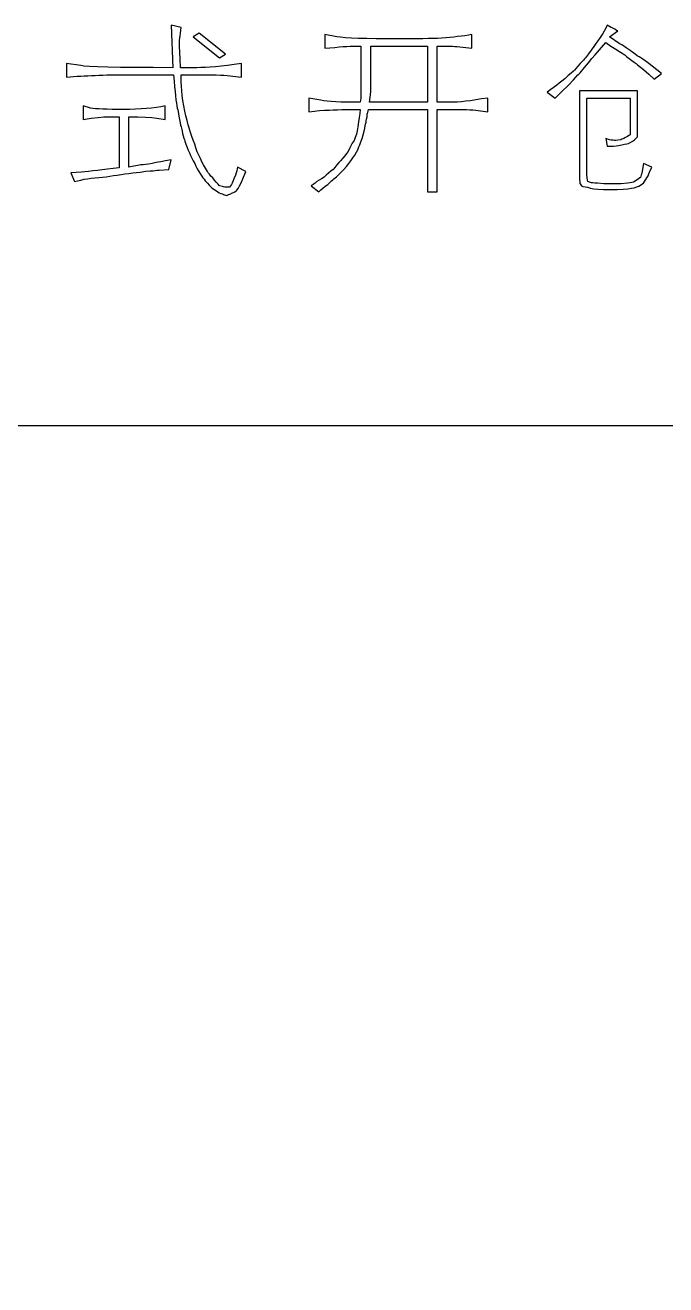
# Model space of a CAD drawing. Header units: inches. Extents: x -9450 to 207408, y -100115 to 6682.
# Drawn here: x 8670 to 8936, y 4728 to 5252 of the extents above; entities that cross this region are included whole.
import ezdxf

# ---------------------------------------------------------------- set-up
doc = ezdxf.new("R2010")
doc.units = ezdxf.units.IN
doc.header["$MEASUREMENT"] = 0
doc.layers.add('E. 图框', color=4, linetype='Continuous')
doc.layers.add('E.01 布局 文字', color=71, linetype='Continuous')

# ---------------------------------------------------------------- blocks, each defined once
blk = doc.blocks.new('eet')
at = {"layer": 'E. 图框', "lineweight": 30}
blk.add_lwpolyline([(7687.76, 5085.5), (9204.61, 5085.5), (9204.61, 1882.01), (7687.76, 1882.01)], close=True, dxfattribs=at)
at = {"layer": 'E.01 布局 文字'}
for p, q in [((8730.75, 5252.01), (8731.38, 5234.28)), ((8734.88, 5251.06), (8730.75, 5252.01)), ((8734.56, 5248.67), (8734.88, 5251.06)), ((8911.41, 5250.82), (8910.14, 5248.59)), ((8911.73, 5251.53), (8911.41, 5250.82)), ((8912.05, 5252.01), (8911.73, 5251.53)), ((8913.64, 5251.06), (8912.05, 5252.01)), ((8913.01, 5247.16), (8916.42, 5249.63)), ((8914.12, 5250.9), (8913.64, 5251.06)), ((8914.68, 5250.66), (8914.12, 5250.9)), ((8915.23, 5250.34), (8914.68, 5250.66)), ((8915.87, 5249.86), (8915.23, 5250.34)), ((8916.11, 5249.63), (8915.87, 5249.86)), ((8916.42, 5249.63), (8916.11, 5249.63)), ((8734.25, 5245.73), (8734.33, 5246.68)), ((8734.25, 5244.78), (8734.25, 5245.73)), ((8734.25, 5243.11), (8734.25, 5244.78)), ((8734.33, 5246.68), (8734.41, 5247.64)), ((8734.41, 5247.64), (8734.56, 5248.67)), ((8742.36, 5248.67), (8739.89, 5247.16)), ((8739.89, 5247.16), (8750.87, 5238.49)), ((8753.33, 5240), (8742.36, 5248.67)), ((8794.6, 5248.12), (8794.6, 5242.39)), ((8799.61, 5247.16), (8794.6, 5248.12)), ((8801.2, 5247), (8799.61, 5247.16)), ((8803.19, 5246.76), (8801.2, 5247)), ((8805.65, 5246.68), (8803.19, 5246.76)), ((8808.6, 5246.52), (8805.65, 5246.68)), ((8812.02, 5246.45), (8808.6, 5246.52)), ((8815.91, 5246.37), (8812.02, 5246.45)), ((8820.21, 5246.29), (8815.91, 5246.37)), ((8825.06, 5246.29), (8820.21, 5246.29)), ((8827.84, 5246.29), (8825.06, 5246.29)), ((8830.54, 5246.29), (8827.84, 5246.29)), ((8833.01, 5246.37), (8830.54, 5246.29)), ((8835.39, 5246.37), (8833.01, 5246.37)), ((8837.54, 5246.45), (8835.39, 5246.37)), ((8839.61, 5246.45), (8837.54, 5246.45)), ((8841.52, 5246.52), (8839.61, 5246.45)), ((8843.19, 5246.6), (8841.52, 5246.52)), ((8844.94, 5246.76), (8843.19, 5246.6)), ((8846.61, 5246.92), (8844.94, 5246.76)), ((8848.2, 5247.08), (8846.61, 5246.92)), ((8849.79, 5247.24), (8848.2, 5247.08)), ((8851.38, 5247.48), (8849.79, 5247.24)), ((8852.89, 5247.64), (8851.38, 5247.48)), ((8854.32, 5247.88), (8852.89, 5247.64)), ((8855.75, 5248.12), (8854.32, 5247.88)), ((8855.75, 5242.39), (8855.75, 5248.12)), ((8907.36, 5244.46), (8906.41, 5243.11)), ((8907.04, 5239.69), (8911.41, 5244.78)), ((8908.07, 5245.49), (8907.36, 5244.46)), ((8909.03, 5246.84), (8908.07, 5245.49)), ((8910.14, 5248.59), (8909.03, 5246.84)), ((8911.41, 5244.78), (8913.56, 5243.34)), ((8917.06, 5244.46), (8913.01, 5247.16)), ((8918.33, 5243.66), (8917.06, 5244.46)), ((8734.33, 5240.8), (8734.25, 5243.11)), ((8734.41, 5237.86), (8734.33, 5240.8)), ((8750.87, 5238.49), (8753.33, 5240)), ((8794.6, 5242.39), (8796.75, 5242.63)), ((8796.75, 5242.63), (8798.82, 5242.79)), ((8798.82, 5242.79), (8800.64, 5242.95)), ((8800.64, 5242.95), (8802.31, 5243.11)), ((8802.31, 5243.11), (8803.75, 5243.19)), ((8803.75, 5243.19), (8805.1, 5243.26)), ((8805.1, 5243.26), (8806.21, 5243.26)), ((8806.21, 5243.26), (8807.17, 5243.26)), ((8807.17, 5243.26), (8809.63, 5243.26)), ((8809.63, 5243.26), (8809.63, 5238.02)), ((8813.77, 5233.4), (8813.77, 5243.26)), ((8813.77, 5243.26), (8837.3, 5243.26)), ((8837.3, 5243.26), (8837.3, 5219.97)), ((8841.36, 5219.97), (8841.36, 5243.26)), ((8841.36, 5243.26), (8842.95, 5243.26)), ((8842.95, 5243.26), (8844.38, 5243.26)), ((8844.38, 5243.26), (8845.65, 5243.26)), ((8845.65, 5243.26), (8846.69, 5243.26)), ((8846.69, 5243.26), (8847.64, 5243.26)), ((8847.64, 5243.26), (8848.67, 5243.19)), ((8848.67, 5243.19), (8849.71, 5243.11)), ((8849.71, 5243.11), (8850.74, 5243.03)), ((8850.74, 5243.03), (8855.75, 5242.39)), ((8904.18, 5240.08), (8902.99, 5238.49)), ((8905.29, 5241.67), (8904.18, 5240.08)), ((8906.41, 5243.11), (8905.29, 5241.67)), ((8905.69, 5238.1), (8907.04, 5239.69)), ((8913.56, 5243.34), (8915.63, 5241.99)), ((8915.63, 5241.99), (8917.54, 5240.8)), ((8917.54, 5240.8), (8919.29, 5239.69)), ((8919.84, 5242.63), (8918.33, 5243.66)), ((8919.29, 5239.69), (8920.08, 5239.05)), ((8921.59, 5241.44), (8919.84, 5242.63)), ((8920.08, 5239.05), (8921.2, 5238.18)), ((8923.66, 5240), (8921.59, 5241.44)), ((8924.54, 5239.29), (8923.66, 5240)), ((8925.25, 5238.81), (8924.54, 5239.29)), ((8925.97, 5238.41), (8925.25, 5238.81)), ((8693.14, 5235.23), (8687.17, 5236.11)), ((8687.17, 5236.11), (8687.17, 5230.38)), ((8694.49, 5234.99), (8693.14, 5235.23)), ((8696.79, 5234.84), (8694.49, 5234.99)), ((8700.13, 5234.68), (8696.79, 5234.84)), ((8704.43, 5234.52), (8700.13, 5234.68)), ((8709.68, 5234.44), (8704.43, 5234.52)), ((8715.96, 5234.36), (8709.68, 5234.44)), ((8723.19, 5234.36), (8715.96, 5234.36)), ((8731.38, 5234.28), (8723.19, 5234.36)), ((8734.56, 5234.28), (8734.41, 5237.86)), ((8741.4, 5234.28), (8734.56, 5234.28)), ((8743.07, 5234.36), (8741.4, 5234.28)), ((8744.98, 5234.44), (8743.07, 5234.36)), ((8746.97, 5234.6), (8744.98, 5234.44)), ((8749.2, 5234.76), (8746.97, 5234.6)), ((8751.58, 5234.99), (8749.2, 5234.76)), ((8754.21, 5235.31), (8751.58, 5234.99)), ((8756.99, 5235.71), (8754.21, 5235.31)), ((8759.93, 5236.11), (8756.99, 5235.71)), ((8759.93, 5230.38), (8759.93, 5236.11)), ((8809.63, 5238.02), (8809.63, 5233.4)), ((8899.09, 5234.12), (8898.45, 5233.32)), ((8899.88, 5234.99), (8899.09, 5234.12)), ((8900.76, 5236.11), (8899.88, 5234.99)), ((8901.47, 5236.82), (8900.76, 5236.11)), ((8900.76, 5232.21), (8902.59, 5234.36)), ((8902.11, 5237.46), (8901.47, 5236.82)), ((8902.59, 5238.02), (8902.11, 5237.46)), ((8902.99, 5238.49), (8902.59, 5238.02)), ((8902.59, 5234.36), (8904.26, 5236.35)), ((8904.26, 5236.35), (8905.69, 5238.1)), ((8921.2, 5238.18), (8922.31, 5237.38)), ((8922.31, 5237.38), (8923.26, 5236.66)), ((8923.26, 5236.66), (8924.06, 5236.03)), ((8924.06, 5236.03), (8924.61, 5235.47)), ((8924.61, 5235.47), (8925.89, 5234.6)), ((8925.89, 5234.6), (8927.08, 5233.64)), ((8926.84, 5237.94), (8925.97, 5238.41)), ((8928.75, 5236.43), (8926.84, 5237.94)), ((8927.08, 5233.64), (8928.19, 5232.61)), ((8930.66, 5234.92), (8928.75, 5236.43)), ((8932.65, 5233.4), (8930.66, 5234.92)), ((8687.17, 5230.38), (8688.68, 5230.54)), ((8688.68, 5230.54), (8690.11, 5230.7)), ((8690.11, 5230.7), (8691.62, 5230.78)), ((8691.62, 5230.78), (8693.14, 5230.86)), ((8693.14, 5230.86), (8694.57, 5230.94)), ((8694.57, 5230.94), (8696.08, 5230.94)), ((8696.08, 5230.94), (8697.59, 5231.02)), ((8697.59, 5231.02), (8699.1, 5231.02)), ((8699.1, 5231.02), (8700.69, 5231.18)), ((8700.69, 5231.18), (8702.28, 5231.26)), ((8702.28, 5231.26), (8703.95, 5231.34)), ((8703.95, 5231.34), (8705.7, 5231.34)), ((8705.7, 5231.34), (8707.45, 5231.34)), ((8707.45, 5231.34), (8709.68, 5231.34)), ((8709.68, 5231.34), (8712.3, 5231.34)), ((8712.3, 5231.34), (8715.4, 5231.34)), ((8715.4, 5231.34), (8731.7, 5231.34)), ((8731.7, 5231.34), (8731.94, 5228.79)), ((8731.94, 5228.79), (8732.18, 5226.49)), ((8734.88, 5230.14), (8734.88, 5231.34)), ((8734.88, 5231.34), (8737.27, 5231.34)), ((8734.88, 5229.35), (8734.88, 5230.14)), ((8734.96, 5228.16), (8734.88, 5229.35)), ((8737.27, 5231.34), (8739.42, 5231.34)), ((8739.42, 5231.34), (8741.32, 5231.34)), ((8741.32, 5231.34), (8743.07, 5231.34)), ((8743.07, 5231.34), (8744.58, 5231.34)), ((8744.58, 5231.34), (8745.86, 5231.34)), ((8745.86, 5231.34), (8746.89, 5231.34)), ((8746.89, 5231.34), (8747.69, 5231.34)), ((8747.69, 5231.34), (8749.51, 5231.34)), ((8749.51, 5231.34), (8751.18, 5231.26)), ((8751.18, 5231.26), (8752.69, 5231.18)), ((8752.69, 5231.18), (8753.97, 5231.02)), ((8753.97, 5231.02), (8759.93, 5230.38)), ((8809.63, 5233.4), (8809.63, 5229.59)), ((8809.63, 5229.59), (8809.63, 5226.49)), ((8813.77, 5230.3), (8813.77, 5233.4)), ((8813.77, 5227.68), (8813.77, 5230.3)), ((8893.13, 5228.71), (8892.01, 5227.84)), ((8894.4, 5229.75), (8893.13, 5228.71)), ((8895.75, 5231.02), (8894.4, 5229.75)), ((8897.1, 5232.05), (8895.75, 5231.02)), ((8895.75, 5226.96), (8897.98, 5229.27)), ((8897.98, 5232.85), (8897.1, 5232.05)), ((8898.45, 5233.32), (8897.98, 5232.85)), ((8897.98, 5229.27), (8899.8, 5231.34)), ((8899.8, 5231.34), (8900.2, 5231.65)), ((8900.2, 5231.65), (8900.76, 5232.21)), ((8928.19, 5232.61), (8929.31, 5231.58)), ((8929.31, 5231.58), (8931.53, 5229.51)), ((8931.53, 5229.51), (8934.63, 5231.89)), ((8934.63, 5231.89), (8932.65, 5233.4)), ((8732.18, 5226.49), (8732.42, 5224.5)), ((8732.42, 5224.5), (8732.58, 5222.59)), ((8735.04, 5226.65), (8734.96, 5228.16)), ((8735.12, 5224.74), (8735.04, 5226.65)), ((8735.36, 5222.75), (8735.12, 5224.74)), ((8809.63, 5226.49), (8809.63, 5224.18)), ((8809.63, 5224.18), (8809.63, 5222.59)), ((8813.45, 5221.95), (8813.61, 5223.15)), ((8813.61, 5223.15), (8813.77, 5224.42)), ((8813.77, 5225.77), (8813.77, 5227.68)), ((8813.77, 5224.42), (8813.77, 5225.77)), ((8891.06, 5227.12), (8887, 5224.1)), ((8887, 5224.1), (8890.42, 5221.71)), ((8890.42, 5221.71), (8893.2, 5224.42)), ((8892.01, 5227.84), (8891.06, 5227.12)), ((8893.2, 5224.42), (8895.75, 5226.96)), ((8900.44, 5224.74), (8900.44, 5220.76)), ((8901.4, 5224.74), (8900.44, 5224.74)), ((8903.62, 5224.74), (8901.4, 5224.74)), ((8921.51, 5224.74), (8903.62, 5224.74)), ((8923.02, 5224.74), (8921.51, 5224.74)), ((8924.61, 5224.74), (8923.02, 5224.74)), ((8924.61, 5205.57), (8924.61, 5224.74)), ((8694.09, 5218.45), (8694.09, 5212.73)), ((8697.19, 5217.5), (8694.09, 5218.45)), ((8726.45, 5218.06), (8724.62, 5217.74)), ((8728.28, 5218.45), (8726.45, 5218.06)), ((8728.28, 5212.73), (8728.28, 5218.45)), ((8732.58, 5222.59), (8732.74, 5221)), ((8732.74, 5221), (8732.97, 5219.65)), ((8732.97, 5219.65), (8733.13, 5218.45)), ((8733.13, 5218.45), (8733.29, 5217.5)), ((8735.6, 5220.68), (8735.36, 5222.75)), ((8736, 5218.53), (8735.6, 5220.68)), ((8736.39, 5216.31), (8736, 5218.53)), ((8793.01, 5220.84), (8788, 5221.71)), ((8788, 5221.71), (8788, 5215.99)), ((8794.2, 5220.6), (8793.01, 5220.84)), ((8795.56, 5220.44), (8794.2, 5220.6)), ((8797.23, 5220.28), (8795.56, 5220.44)), ((8799.13, 5220.12), (8797.23, 5220.28)), ((8801.28, 5220.05), (8799.13, 5220.12)), ((8803.75, 5219.97), (8801.28, 5220.05)), ((8806.37, 5219.97), (8803.75, 5219.97)), ((8809.31, 5219.97), (8806.37, 5219.97)), ((8809.63, 5221.71), (8809.31, 5219.97)), ((8809.63, 5222.59), (8809.63, 5221.79)), ((8809.63, 5221.79), (8809.63, 5221.71)), ((8813.13, 5219.97), (8813.29, 5220.92)), ((8837.3, 5219.97), (8813.13, 5219.97)), ((8813.29, 5220.92), (8813.45, 5221.95)), ((8847, 5219.97), (8841.36, 5219.97)), ((8848.28, 5219.97), (8847, 5219.97)), ((8849.71, 5220.05), (8848.28, 5219.97)), ((8851.38, 5220.2), (8849.71, 5220.05)), ((8853.21, 5220.36), (8851.38, 5220.2)), ((8855.19, 5220.6), (8853.21, 5220.36)), ((8857.42, 5220.92), (8855.19, 5220.6)), ((8859.81, 5221.32), (8857.42, 5220.92)), ((8862.35, 5221.71), (8859.81, 5221.32)), ((8862.35, 5215.99), (8862.35, 5221.71)), ((8900.44, 5220.76), (8900.44, 5217.18)), ((8903.62, 5204.94), (8903.62, 5221.71)), ((8903.62, 5221.71), (8921.51, 5221.71)), ((8921.51, 5221.71), (8921.51, 5206.45)), ((8694.09, 5212.73), (8697.43, 5213.29)), ((8698.14, 5217.42), (8697.19, 5217.5)), ((8697.43, 5213.29), (8700.37, 5213.6)), ((8699.34, 5217.26), (8698.14, 5217.42)), ((8700.77, 5217.18), (8699.34, 5217.26)), ((8700.37, 5213.6), (8702.76, 5213.84)), ((8702.36, 5217.1), (8700.77, 5217.18)), ((8704.19, 5217.02), (8702.36, 5217.1)), ((8702.76, 5213.84), (8704.74, 5213.92)), ((8706.26, 5216.94), (8704.19, 5217.02)), ((8704.74, 5213.92), (8709.12, 5213.92)), ((8708.48, 5216.94), (8706.26, 5216.94)), ((8711.03, 5216.94), (8708.48, 5216.94)), ((8709.12, 5213.92), (8709.12, 5192.69)), ((8713.57, 5216.94), (8711.03, 5216.94)), ((8713.17, 5192.93), (8713.17, 5213.92)), ((8713.17, 5213.92), (8716.83, 5213.92)), ((8715.96, 5217.02), (8713.57, 5216.94)), ((8718.26, 5217.18), (8715.96, 5217.02)), ((8716.83, 5213.92), (8720.01, 5213.76)), ((8720.49, 5217.34), (8718.26, 5217.18)), ((8720.01, 5213.76), (8722.64, 5213.6)), ((8722.56, 5217.5), (8720.49, 5217.34)), ((8724.62, 5217.74), (8722.56, 5217.5)), ((8722.64, 5213.6), (8724.78, 5213.37)), ((8724.78, 5213.37), (8728.28, 5212.73)), ((8733.29, 5217.5), (8733.45, 5216.86)), ((8733.45, 5216.86), (8733.61, 5216.07)), ((8733.61, 5216.07), (8733.77, 5215.19)), ((8733.77, 5215.19), (8733.93, 5214.24)), ((8733.93, 5214.24), (8734.17, 5212.73)), ((8734.17, 5212.73), (8734.49, 5211.46)), ((8736.87, 5214.32), (8736.39, 5216.31)), ((8737.35, 5212.33), (8736.87, 5214.32)), ((8788, 5215.99), (8790.31, 5216.31)), ((8790.31, 5216.31), (8792.45, 5216.47)), ((8792.45, 5216.47), (8794.52, 5216.63)), ((8794.52, 5216.63), (8796.51, 5216.63)), ((8796.51, 5216.63), (8798.1, 5216.78)), ((8798.1, 5216.78), (8799.85, 5216.86)), ((8799.85, 5216.86), (8801.68, 5216.94)), ((8801.68, 5216.94), (8803.67, 5216.94)), ((8803.67, 5216.94), (8809.31, 5216.94)), ((8808.91, 5213.6), (8808.68, 5211.78)), ((8809.15, 5215.35), (8808.91, 5213.6)), ((8809.31, 5216.94), (8809.15, 5215.35)), ((8811.86, 5212.17), (8811.94, 5212.89)), ((8811.94, 5212.89), (8812.18, 5213.92)), ((8812.18, 5214.48), (8812.25, 5214.96)), ((8812.18, 5213.92), (8812.18, 5214.48)), ((8812.25, 5214.96), (8812.33, 5215.43)), ((8812.33, 5215.43), (8812.49, 5215.75)), ((8812.49, 5215.75), (8812.81, 5216.94)), ((8812.81, 5216.94), (8837.3, 5216.94)), ((8837.3, 5216.94), (8837.3, 5182.75)), ((8841.36, 5182.75), (8841.36, 5216.94)), ((8841.36, 5216.94), (8845.18, 5216.94)), ((8845.18, 5216.94), (8848.28, 5216.94)), ((8848.28, 5216.94), (8850.5, 5216.94)), ((8850.5, 5216.94), (8852.01, 5216.94)), ((8852.01, 5216.94), (8853.52, 5216.94)), ((8853.52, 5216.94), (8854.88, 5216.86)), ((8854.88, 5216.86), (8856.15, 5216.78)), ((8856.15, 5216.78), (8857.34, 5216.63)), ((8857.34, 5216.63), (8862.35, 5215.99)), ((8900.44, 5217.18), (8900.44, 5213.92)), ((8900.44, 5213.92), (8900.44, 5210.98)), ((8734.49, 5211.46), (8734.64, 5210.5)), ((8734.64, 5210.5), (8734.88, 5209.71)), ((8734.88, 5209.71), (8735.04, 5209.23)), ((8735.04, 5209.23), (8735.2, 5208.59)), ((8735.2, 5208.59), (8735.28, 5207.88)), ((8735.28, 5207.88), (8735.44, 5207)), ((8737.82, 5210.58), (8737.35, 5212.33)), ((8738.3, 5208.83), (8737.82, 5210.58)), ((8738.78, 5207.32), (8738.3, 5208.83)), ((8739.34, 5205.73), (8738.78, 5207.32)), ((8808.04, 5208.12), (8807.72, 5206.69)), ((8808.36, 5209.71), (8808.04, 5208.12)), ((8808.68, 5211.78), (8808.36, 5209.71)), ((8810.58, 5206.45), (8810.98, 5207.96)), ((8810.98, 5207.96), (8811.3, 5209.23)), ((8811.3, 5209.23), (8811.46, 5210.18)), ((8811.46, 5210.18), (8811.54, 5210.9)), ((8811.54, 5210.9), (8811.78, 5211.7)), ((8811.78, 5211.7), (8811.86, 5212.17)), ((8900.44, 5210.98), (8900.44, 5208.44)), ((8900.44, 5208.44), (8900.44, 5206.21)), ((8735.44, 5207), (8735.76, 5205.97)), ((8735.76, 5205.97), (8736, 5205.02)), ((8736, 5205.02), (8736.23, 5204.3)), ((8736.23, 5204.3), (8736.39, 5203.74)), ((8736.39, 5203.74), (8736.87, 5202.47)), ((8736.87, 5202.47), (8737.35, 5201.2)), ((8739.89, 5204.14), (8739.34, 5205.73)), ((8740.53, 5202.55), (8739.89, 5204.14)), ((8741.01, 5200.96), (8740.53, 5202.55)), ((8806.05, 5202.95), (8805.42, 5201.84)), ((8806.85, 5204.06), (8806.05, 5202.95)), ((8807.24, 5205.33), (8806.85, 5204.06)), ((8807.72, 5206.69), (8807.24, 5205.33)), ((8808.76, 5201.36), (8809.15, 5202.31)), ((8809.15, 5202.31), (8809.63, 5203.51)), ((8809.63, 5203.51), (8810.11, 5204.86)), ((8810.11, 5204.86), (8810.58, 5206.45)), ((8900.44, 5206.21), (8900.44, 5204.38)), ((8900.44, 5204.38), (8900.44, 5202.87)), ((8900.44, 5202.87), (8900.44, 5199.77)), ((8903.62, 5202.39), (8903.62, 5204.94)), ((8903.62, 5200.09), (8903.62, 5202.39)), ((8913.01, 5204.38), (8911.41, 5204.94)), ((8911.41, 5204.94), (8912.05, 5201.68)), ((8913.72, 5204.22), (8913.01, 5204.38)), ((8914.44, 5204.14), (8913.72, 5204.22)), ((8914.99, 5204.06), (8914.44, 5204.14)), ((8915.55, 5204.06), (8914.99, 5204.06)), ((8916.5, 5204.14), (8915.55, 5204.06)), ((8917.7, 5204.38), (8916.5, 5204.14)), ((8916.74, 5201.91), (8918.09, 5202.23)), ((8918.17, 5204.62), (8917.7, 5204.38)), ((8918.09, 5202.23), (8919.21, 5202.47)), ((8918.97, 5204.94), (8918.17, 5204.62)), ((8919.68, 5205.33), (8918.97, 5204.94)), ((8919.21, 5202.47), (8920.16, 5202.71)), ((8920.4, 5205.73), (8919.68, 5205.33)), ((8920.16, 5202.71), (8920.88, 5202.87)), ((8920.96, 5206.13), (8920.4, 5205.73)), ((8920.88, 5202.87), (8921.91, 5203.35)), ((8921.51, 5206.45), (8920.96, 5206.13)), ((8921.91, 5203.35), (8922.71, 5203.74)), ((8922.71, 5203.74), (8923.02, 5204.06)), ((8923.02, 5204.06), (8923.34, 5204.38)), ((8923.34, 5204.38), (8924.61, 5205.57)), ((8737.35, 5201.2), (8737.82, 5200.01)), ((8737.82, 5200.01), (8738.3, 5198.97)), ((8738.3, 5198.97), (8738.78, 5197.86)), ((8738.78, 5197.86), (8739.34, 5196.75)), ((8741.56, 5199.37), (8741.01, 5200.96)), ((8742.28, 5197.94), (8741.56, 5199.37)), ((8742.99, 5196.59), (8742.28, 5197.94)), ((8802.87, 5197.7), (8802.08, 5196.67)), ((8803.67, 5198.65), (8802.87, 5197.7)), ((8804.3, 5199.53), (8803.67, 5198.65)), ((8804.86, 5200.72), (8804.3, 5199.53)), ((8805.42, 5201.84), (8804.86, 5200.72)), ((8805.5, 5195.63), (8806.21, 5196.83)), ((8806.21, 5196.83), (8807.09, 5198.02)), ((8807.09, 5198.02), (8807.8, 5199.21)), ((8807.8, 5199.21), (8808.28, 5200.24)), ((8808.28, 5200.24), (8808.76, 5201.36)), ((8900.44, 5199.77), (8900.44, 5196.98)), ((8900.44, 5196.98), (8900.44, 5194.68)), ((8903.62, 5198.02), (8903.62, 5200.09)), ((8903.62, 5196.19), (8903.62, 5198.02)), ((8912.05, 5201.68), (8913.4, 5201.68)), ((8913.4, 5201.68), (8914.68, 5201.76)), ((8914.68, 5201.76), (8915.79, 5201.84)), ((8915.79, 5201.84), (8916.74, 5201.91)), ((8700.05, 5191.58), (8698.14, 5191.42)), ((8702.04, 5191.82), (8700.05, 5191.58)), ((8704.27, 5192.13), (8702.04, 5191.82)), ((8706.57, 5192.37), (8704.27, 5192.13)), ((8709.12, 5192.69), (8706.57, 5192.37)), ((8718.18, 5193.88), (8713.17, 5192.93)), ((8719.06, 5193.96), (8718.18, 5193.88)), ((8720.09, 5194.12), (8719.06, 5193.96)), ((8721.28, 5194.28), (8720.09, 5194.12)), ((8722.8, 5194.52), (8721.28, 5194.28)), ((8724.47, 5194.84), (8722.8, 5194.52)), ((8723.27, 5191.42), (8724.07, 5191.58)), ((8724.07, 5191.58), (8724.78, 5191.66)), ((8726.37, 5195.16), (8724.47, 5194.84)), ((8724.78, 5191.66), (8725.34, 5191.74)), ((8725.34, 5191.74), (8725.74, 5191.74)), ((8725.74, 5191.74), (8729.79, 5192.05)), ((8728.44, 5195.55), (8726.37, 5195.16)), ((8730.75, 5195.95), (8728.44, 5195.55)), ((8729.79, 5192.05), (8730.75, 5195.95)), ((8739.34, 5196.75), (8739.89, 5195.63)), ((8739.89, 5195.63), (8740.53, 5194.44)), ((8740.53, 5194.44), (8741.01, 5193.41)), ((8741.01, 5193.41), (8741.56, 5192.29)), ((8741.56, 5192.29), (8742.28, 5191.1)), ((8743.55, 5195.24), (8742.99, 5196.59)), ((8744.19, 5193.88), (8743.55, 5195.24)), ((8744.98, 5192.53), (8744.19, 5193.88)), ((8745.86, 5191.18), (8744.98, 5192.53)), ((8758.18, 5192.21), (8758.02, 5191.42)), ((8758.34, 5192.93), (8758.18, 5192.21)), ((8761.84, 5191.18), (8758.34, 5192.93)), ((8798.02, 5192.05), (8797.07, 5191.26)), ((8798.74, 5192.77), (8798.02, 5192.05)), ((8799.61, 5193.88), (8798.74, 5192.77)), ((8800.49, 5194.92), (8799.61, 5193.88)), ((8801.2, 5195.63), (8800.49, 5194.92)), ((8802.08, 5196.67), (8801.2, 5195.63)), ((8801.44, 5190.94), (8802.47, 5192.05)), ((8802.47, 5192.05), (8803.59, 5193.25)), ((8803.59, 5193.25), (8804.62, 5194.44)), ((8804.62, 5194.44), (8805.5, 5195.63)), ((8900.44, 5194.68), (8900.44, 5192.69)), ((8900.44, 5192.69), (8900.44, 5189.75)), ((8903.62, 5194.6), (8903.62, 5196.19)), ((8903.62, 5193.33), (8903.62, 5194.6)), ((8903.62, 5192.29), (8903.62, 5193.33)), ((8903.62, 5191.42), (8903.62, 5192.29)), ((8926.76, 5192.13), (8926.44, 5190.38)), ((8927.16, 5194.44), (8926.76, 5192.13)), ((8930.58, 5192.93), (8927.16, 5194.44)), ((8929.62, 5190.86), (8930.58, 5192.93)), ((8693.45, 5190.86), (8689, 5190.54)), ((8689, 5190.54), (8690.59, 5186.97)), ((8690.59, 5186.97), (8691.86, 5187.28)), ((8691.86, 5187.28), (8693.21, 5187.6)), ((8693.21, 5187.6), (8694.57, 5187.92)), ((8694.81, 5191.02), (8693.45, 5190.86)), ((8694.57, 5187.92), (8696, 5188.16)), ((8696.4, 5191.18), (8694.81, 5191.02)), ((8696, 5188.16), (8697.51, 5188.4)), ((8698.14, 5191.42), (8696.4, 5191.18)), ((8697.51, 5188.4), (8699.02, 5188.56)), ((8699.02, 5188.56), (8700.61, 5188.64)), ((8700.61, 5188.64), (8702.2, 5188.79)), ((8702.2, 5188.79), (8703.71, 5188.95)), ((8703.71, 5188.95), (8705.22, 5189.19)), ((8705.22, 5189.19), (8706.81, 5189.43)), ((8706.81, 5189.43), (8708.32, 5189.67)), ((8708.32, 5189.67), (8709.91, 5189.91)), ((8709.91, 5189.91), (8711.5, 5190.15)), ((8711.5, 5190.15), (8713.09, 5190.3)), ((8713.09, 5190.3), (8714.76, 5190.54)), ((8714.76, 5190.54), (8717.79, 5190.94)), ((8717.79, 5190.94), (8720.17, 5191.26)), ((8720.17, 5191.26), (8722, 5191.42)), ((8722, 5191.42), (8723.27, 5191.42)), ((8742.28, 5191.1), (8742.99, 5189.99)), ((8742.99, 5189.99), (8743.47, 5189.19)), ((8743.47, 5189.19), (8743.95, 5188.56)), ((8743.95, 5188.56), (8744.42, 5187.92)), ((8744.42, 5187.92), (8744.9, 5187.28)), ((8744.9, 5187.28), (8745.3, 5186.89)), ((8745.3, 5186.89), (8745.86, 5186.33)), ((8746.17, 5190.62), (8745.86, 5191.18)), ((8745.86, 5186.33), (8746.49, 5185.53)), ((8746.73, 5190.07), (8746.17, 5190.62)), ((8747.29, 5189.27), (8746.73, 5190.07)), ((8748, 5188.48), (8747.29, 5189.27)), ((8748.8, 5187.6), (8748, 5188.48)), ((8749.51, 5186.73), (8748.8, 5187.6)), ((8750.23, 5185.93), (8749.51, 5186.73)), ((8756.43, 5187.04), (8756.11, 5186.25)), ((8756.83, 5188.16), (8756.43, 5187.04)), ((8757.47, 5189.67), (8756.83, 5188.16)), ((8757.7, 5190.54), (8757.47, 5189.67)), ((8758.02, 5191.42), (8757.7, 5190.54)), ((8759.14, 5185.14), (8759.85, 5186.49)), ((8759.85, 5186.49), (8760.57, 5188.16)), ((8760.57, 5188.16), (8761.84, 5191.18)), ((8790.55, 5186.33), (8788.96, 5185.14)), ((8791.34, 5186.97), (8790.55, 5186.33)), ((8792.22, 5187.6), (8791.34, 5186.97)), ((8793.25, 5188.16), (8792.22, 5187.6)), ((8794.28, 5188.79), (8793.25, 5188.16)), ((8795.24, 5189.67), (8794.28, 5188.79)), ((8796.19, 5190.46), (8795.24, 5189.67)), ((8795.87, 5185.77), (8796.75, 5186.57)), ((8797.07, 5191.26), (8796.19, 5190.46)), ((8796.75, 5186.57), (8797.38, 5187.28)), ((8797.38, 5187.28), (8797.94, 5187.76)), ((8797.94, 5187.76), (8798.34, 5188.16)), ((8798.34, 5188.16), (8799.45, 5188.95)), ((8799.45, 5188.95), (8800.49, 5189.91)), ((8800.49, 5189.91), (8801.44, 5190.94)), ((8900.44, 5189.75), (8900.52, 5187.68)), ((8900.52, 5187.68), (8900.6, 5186.97)), ((8900.6, 5186.97), (8900.6, 5186.49)), ((8900.6, 5186.49), (8900.68, 5186.17)), ((8903.62, 5189.83), (8903.62, 5191.42)), ((8903.7, 5188.56), (8903.62, 5189.83)), ((8903.78, 5187.6), (8903.7, 5188.56)), ((8903.94, 5186.97), (8903.78, 5187.6)), ((8905.13, 5186.65), (8903.94, 5186.97)), ((8905.53, 5186.49), (8905.13, 5186.65)), ((8906.09, 5186.41), (8905.53, 5186.49)), ((8906.88, 5186.33), (8906.09, 5186.41)), ((8907.92, 5186.25), (8906.88, 5186.33)), ((8920.48, 5186.33), (8917.78, 5186.09)), ((8921.51, 5186.41), (8920.48, 5186.33)), ((8922.31, 5186.57), (8921.51, 5186.41)), ((8922.94, 5186.73), (8922.31, 5186.57)), ((8923.34, 5186.97), (8922.94, 5186.73)), ((8924.54, 5187.76), (8923.34, 5186.97)), ((8925.57, 5188.48), (8924.54, 5187.76)), ((8925.81, 5188.71), (8925.57, 5188.48)), ((8925.97, 5189.19), (8925.81, 5188.71)), ((8926.21, 5189.75), (8925.97, 5189.19)), ((8926.44, 5190.38), (8926.21, 5189.75)), ((8926.44, 5185.85), (8927.08, 5186.33)), ((8927.08, 5186.33), (8927.56, 5187.04)), ((8927.56, 5187.04), (8928.03, 5187.84)), ((8928.03, 5187.84), (8928.43, 5188.56)), ((8928.43, 5188.56), (8928.99, 5189.35)), ((8928.99, 5189.35), (8929.31, 5190.15)), ((8929.31, 5190.15), (8929.62, 5190.86)), ((8746.49, 5185.53), (8747.05, 5184.9)), ((8747.05, 5184.9), (8747.61, 5184.42)), ((8747.61, 5184.42), (8748.16, 5183.94)), ((8748.16, 5183.94), (8748.88, 5183.55)), ((8748.88, 5183.55), (8749.59, 5183.07)), ((8749.59, 5183.07), (8750.07, 5182.67)), ((8750.07, 5182.67), (8750.71, 5182.35)), ((8750.87, 5185.14), (8750.23, 5185.93)), ((8750.71, 5182.35), (8751.34, 5182.04)), ((8752.14, 5184.9), (8750.87, 5185.14)), ((8751.34, 5182.04), (8752.14, 5181.88)), ((8752.54, 5184.74), (8752.14, 5184.9)), ((8752.14, 5181.88), (8752.54, 5181.64)), ((8753.09, 5184.66), (8752.54, 5184.74)), ((8752.54, 5181.64), (8752.93, 5181.4)), ((8752.93, 5181.4), (8753.33, 5181.32)), ((8753.97, 5184.58), (8753.09, 5184.66)), ((8753.33, 5181.32), (8753.65, 5181.24)), ((8753.65, 5181.24), (8753.97, 5181.32)), ((8754.92, 5184.58), (8753.97, 5184.58)), ((8753.97, 5181.32), (8754.21, 5181.32)), ((8754.21, 5181.32), (8754.44, 5181.4)), ((8754.44, 5181.4), (8754.6, 5181.56)), ((8754.6, 5181.56), (8755.16, 5181.8)), ((8755.88, 5185.77), (8754.92, 5184.58)), ((8755.16, 5181.8), (8755.56, 5181.88)), ((8755.56, 5181.88), (8755.64, 5181.96)), ((8755.64, 5181.96), (8755.88, 5182.19)), ((8756.11, 5186.25), (8755.88, 5185.77)), ((8755.88, 5182.19), (8756.59, 5182.43)), ((8756.59, 5182.43), (8757.23, 5182.75)), ((8757.23, 5182.75), (8757.7, 5183.07)), ((8757.7, 5183.07), (8758.02, 5183.39)), ((8758.02, 5183.39), (8758.58, 5184.1)), ((8758.58, 5184.1), (8759.14, 5185.14)), ((8788.96, 5185.14), (8792.06, 5182.75)), ((8792.06, 5182.75), (8792.93, 5183.55)), ((8792.93, 5183.55), (8793.81, 5184.26)), ((8793.81, 5184.26), (8794.76, 5185.06)), ((8794.76, 5185.06), (8795.87, 5185.77)), ((8837.3, 5182.75), (8841.36, 5182.75)), ((8900.68, 5186.17), (8900.76, 5186.09)), ((8900.76, 5186.09), (8901.4, 5185.14)), ((8901.4, 5185.14), (8901.95, 5184.98)), ((8901.95, 5184.98), (8902.83, 5184.82)), ((8902.83, 5184.82), (8903.86, 5184.58)), ((8903.86, 5184.58), (8905.13, 5184.26)), ((8905.13, 5184.26), (8906.41, 5184.02)), ((8906.41, 5184.02), (8908.15, 5183.78)), ((8910.62, 5186.09), (8907.92, 5186.25)), ((8908.15, 5183.78), (8910.46, 5183.7)), ((8910.46, 5183.7), (8913.32, 5183.7)), ((8914.28, 5186.09), (8910.62, 5186.09)), ((8913.32, 5183.7), (8916.19, 5183.7)), ((8917.78, 5186.09), (8914.28, 5186.09)), ((8916.19, 5183.7), (8918.65, 5183.78)), ((8918.65, 5183.78), (8920.64, 5184.02)), ((8920.64, 5184.02), (8922.15, 5184.26)), ((8922.15, 5184.26), (8923.26, 5184.42)), ((8923.26, 5184.42), (8924.3, 5184.74)), ((8924.3, 5184.74), (8925.17, 5185.06)), ((8925.17, 5185.06), (8925.89, 5185.45)), ((8925.89, 5185.45), (8926.44, 5185.85))]:
    blk.add_line(p, q, dxfattribs=at)

msp = doc.modelspace()

# ---------------------------------------------------------------- block references
at = {"layer": 'Defpoints'}
msp.add_blockref('eet', (0, 0), dxfattribs=at)

doc.saveas('drawing.dxf')
